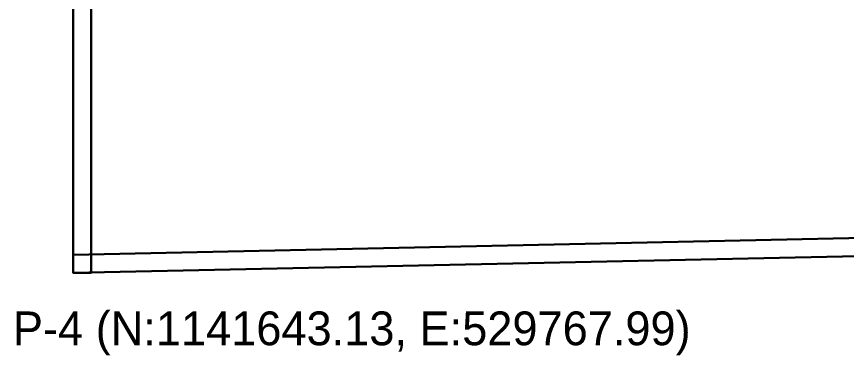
# Model space of a CAD drawing. Header units: metres. Extents: x -0.6 to 96.4, y -1.3 to 40.2.
# Drawn here: x -0.47 to 6.41, y -0.68 to 2.13 of the extents above; entities that cross this region are included whole.
import ezdxf

# ---------------------------------------------------------------- set-up
doc = ezdxf.new("R2010")
doc.units = ezdxf.units.M
doc.header["$MEASUREMENT"] = 0
doc.layers.add('CERCA_PERIMETRAL_3D', color=8, linetype='CONTINUOUS')
doc.layers.add('TERRENO_3D', color=3, linetype='CONTINUOUS')

msp = doc.modelspace()

# ---------------------------------------------------------------- linework, layer by layer
at = {"layer": 'CERCA_PERIMETRAL_3D', "color": 8}
for points in [[(0, 0, -2.55), (0.15, 0, -2.55), (0.15, 11.3, -2.55), (0, 11.3, -2.55)], [(0, 0, 2.5), (0.15, 0, 2.5), (0.15, 11.3, 2.5), (0, 11.3, 2.5)], [(0, 0, -2.55), (0, 11.3, -2.55), (0, 11.3, 2.5), (0, 0, 2.5)], [(0.15, 0, -2.55), (0.15, 11.3, -2.55), (0.15, 11.3, 2.5), (0.15, 0, 2.5)], [(0, 0, -2.55), (10.8043, 0.2311, -2.55), (10.8043, 0.3811, -2.55), (0, 0.15, -2.55)], [(0, 0, -0.35), (10.8043, 0.2311, -0.35), (10.8043, 0.3811, -0.35), (0, 0.15, -0.35)], [(0, 0.15, -2.55), (10.8043, 0.3811, -2.55), (10.8043, 0.3811, -0.35), (0, 0.15, -0.35)], [(0, 0, -2.55), (10.8043, 0.2311, -2.55), (10.8043, 0.2311, -0.35), (0, 0, -0.35)], [(0, 0, -2.55), (0, 0.15, -2.55), (0, 0.15, -0.35), (0, 0, -0.35)], [(0, 0, -2.55), (0.15, 0, -2.55), (0.15, 0, 2.5), (0, 0, 2.5)]]:
    msp.add_3dface(points, dxfattribs=at)
at = {"layer": 'TERRENO_3D', "color": 3}
for points in [[(0, 0, -2.75), (10.8043, 0.2311, -2.75), (10.8677, 3, -2.75), (0, 3, -2.75)], [(0, 0, -2.55), (10.8043, 0.2311, -2.55), (10.8677, 3, -2.55), (0, 3, -2.55)], [(0, 0, -2.75), (0, 3, -2.75), (0, 3, -2.55), (0, 0, -2.55)], [(0, 0, -2.75), (10.8043, 0.2311, -2.75), (10.8043, 0.2311, -2.55), (0, 0, -2.55)]]:
    msp.add_3dface(points, dxfattribs=at)

# ---------------------------------------------------------------- texts
at = {"layer": 'TERRENO_3D', "color": 1}
msp.add_text('P-4 (N:1141643.13, E:529767.99)', height=0.28, dxfattribs=at).set_placement((-0.5, -0.6, -2.55))

doc.saveas('drawing.dxf')
